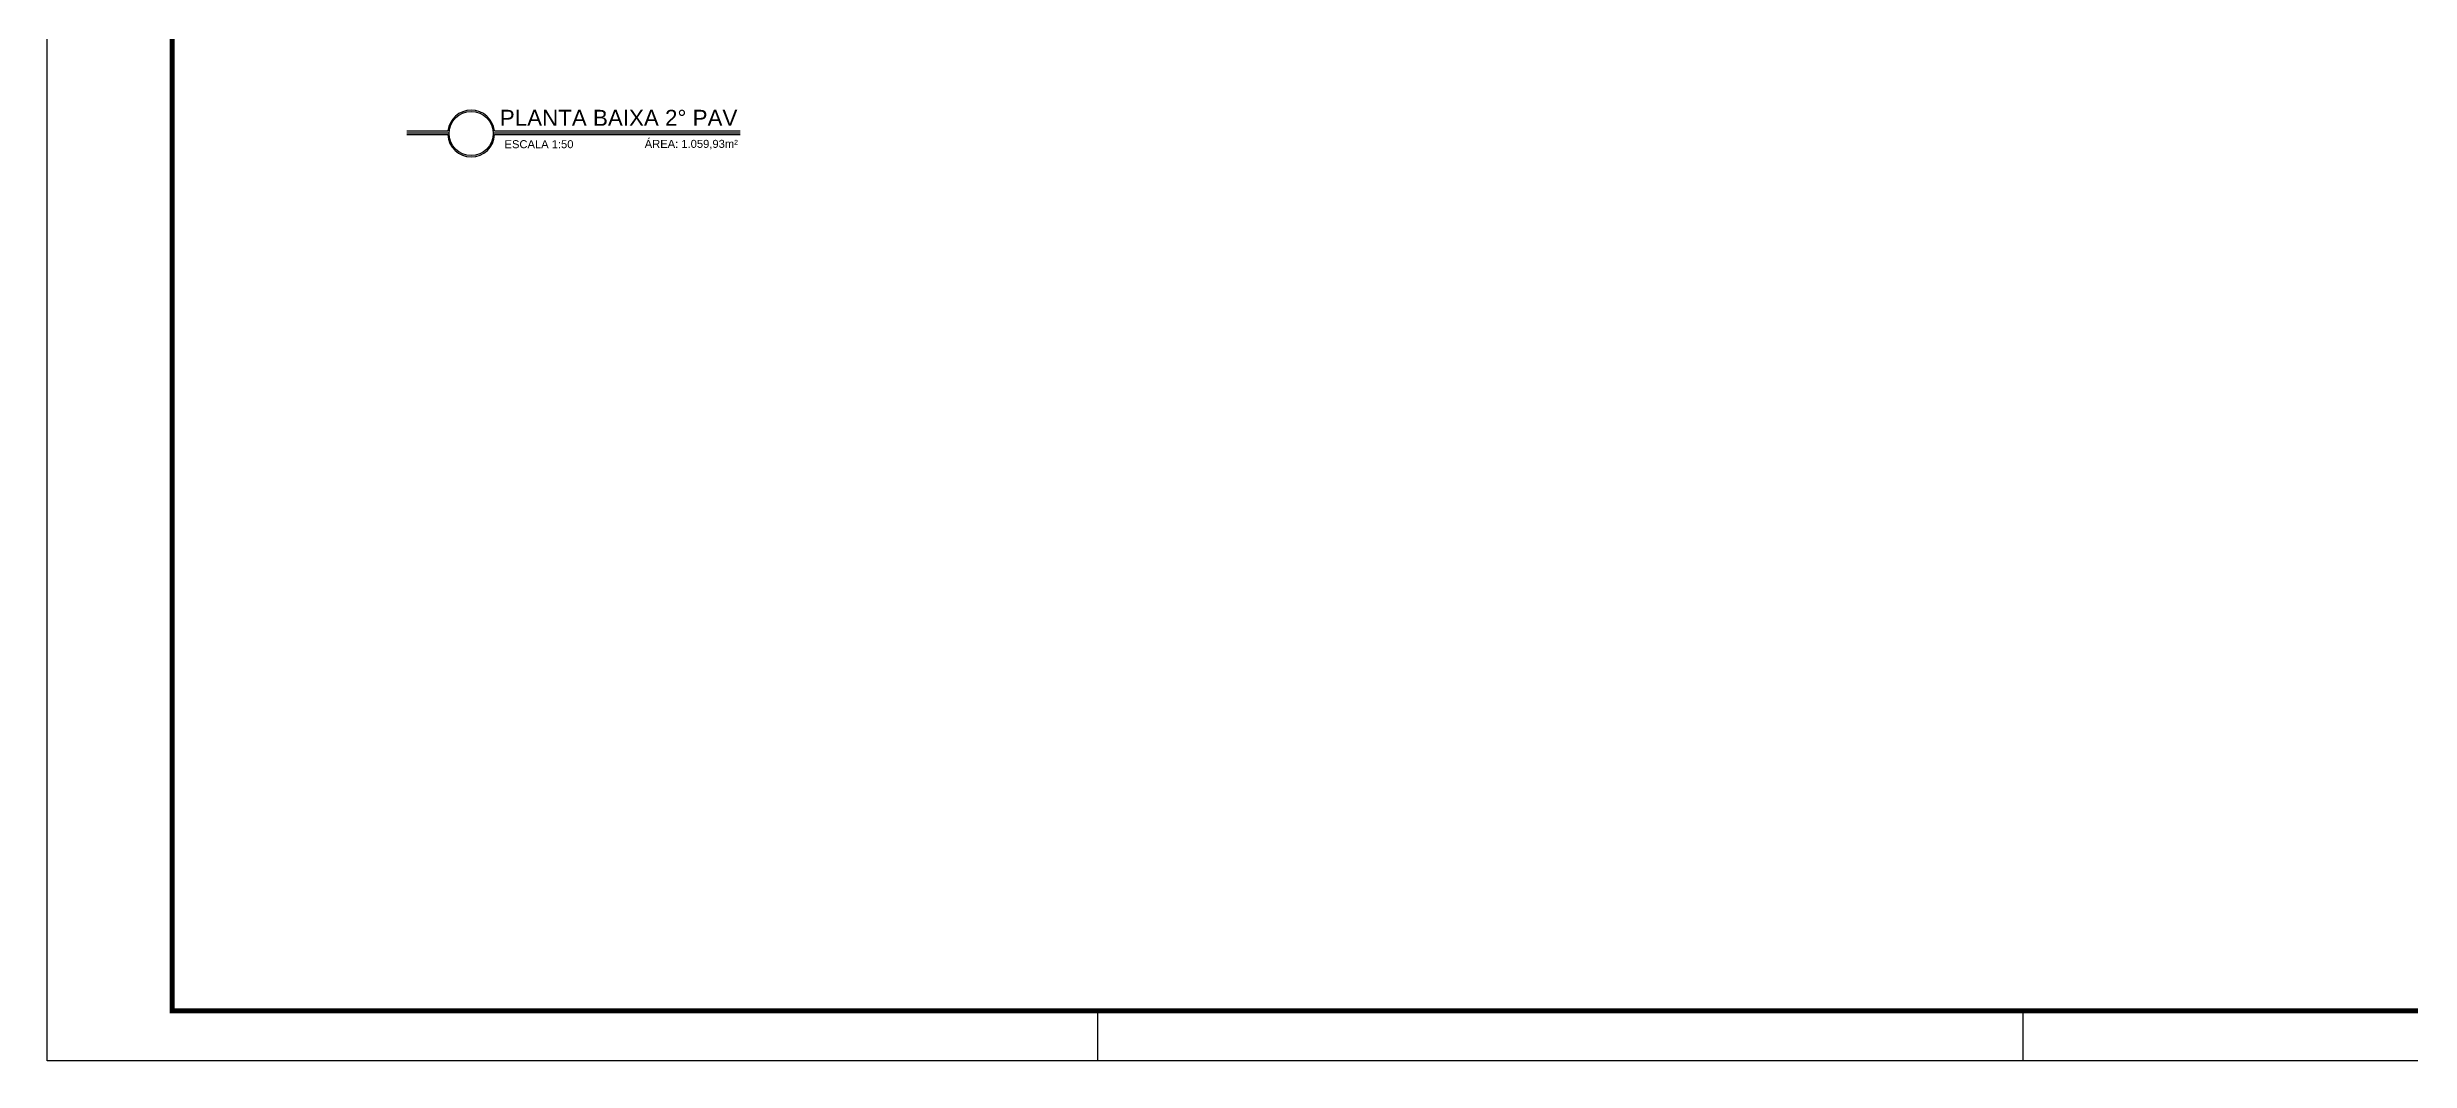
# Model space of a CAD drawing. Header units: millimetres. Extents: x 271 to 8721, y -7686 to -4716.
# Drawn here: x 271 to 2633, y -7686 to -6673 of the extents above; entities that cross this region are included whole.
import ezdxf
from ezdxf.enums import TextEntityAlignment as Align

# ---------------------------------------------------------------- set-up
doc = ezdxf.new("R2010")
doc.units = ezdxf.units.MM
doc.layers.add('LEGENDA', color=7, linetype='Continuous')
doc.styles.add('ARIAL', font='Arial.ttf')

# ---------------------------------------------------------------- blocks, each defined once
blk = doc.blocks.new('A1 SEM ABA')
at = {"layer": 'LEGENDA'}
for p, q in [((-148, 1), (-148, 0)), ((-129.5, 1), (-129.5, 0))]:
    blk.add_line(p, q, dxfattribs=at)
blk.add_lwpolyline([(-169, 59.4), (0, 59.4), (0, 0), (-169, 0), (-169, 59.4)], close=True, dxfattribs=at)
at = {"layer": 'LEGENDA', "const_width": 0.1}
blk.add_lwpolyline([(-1, 58.4), (-1, 1), (-166.5, 1), (-166.5, 58.4)], close=True, dxfattribs=at)

msp = doc.modelspace()

# ---------------------------------------------------------------- linework, layer by layer
at = {"layer": 'LEGENDA', "color": 8}
for p, q in [((630.59, -6756.766), (671.83, -6756.766)), ((630.59, -6758.633), (673.098, -6758.633)), ((630.59, -6760.499), (671.715, -6760.499)), ((717.075, -6758.633), (963.888, -6758.633)), ((718.343, -6756.766), (963.888, -6756.766)), ((718.458, -6760.499), (963.888, -6760.499))]:
    msp.add_line(p, q, dxfattribs=at)
msp.add_circle((695.086, -6759.351), 22, dxfattribs=at)
for start, end in [(6.343055, 173.656945), (182.81223, 357.18777)]:
    msp.add_arc((695.086, -6759.351), 23.4, start, end, dxfattribs=at)

# ---------------------------------------------------------------- block references
at = {"layer": 'LEGENDA', "xscale": 49.99999999947613, "yscale": 49.99999999947613, "zscale": 49.99999999947613}
msp.add_blockref('A1 SEM ABA', (8721.25, -7686.485), dxfattribs=at)

# ---------------------------------------------------------------- texts
at = {"layer": 'LEGENDA', "style": 'ARIAL'}
for s, height, p in [('PLANTA BAIXA 2° PAV', 16, (723.693, -6751.67)), ('ESCALA 1:50', 8, (728.399, -6774.033))]:
    msp.add_text(s, height=height, dxfattribs=at).set_placement(p)
msp.add_text('ÁREA: 1.059,93m²', height=8, dxfattribs=at).set_placement((961.708, -6773.692), align=Align.RIGHT)

doc.saveas('drawing.dxf')
